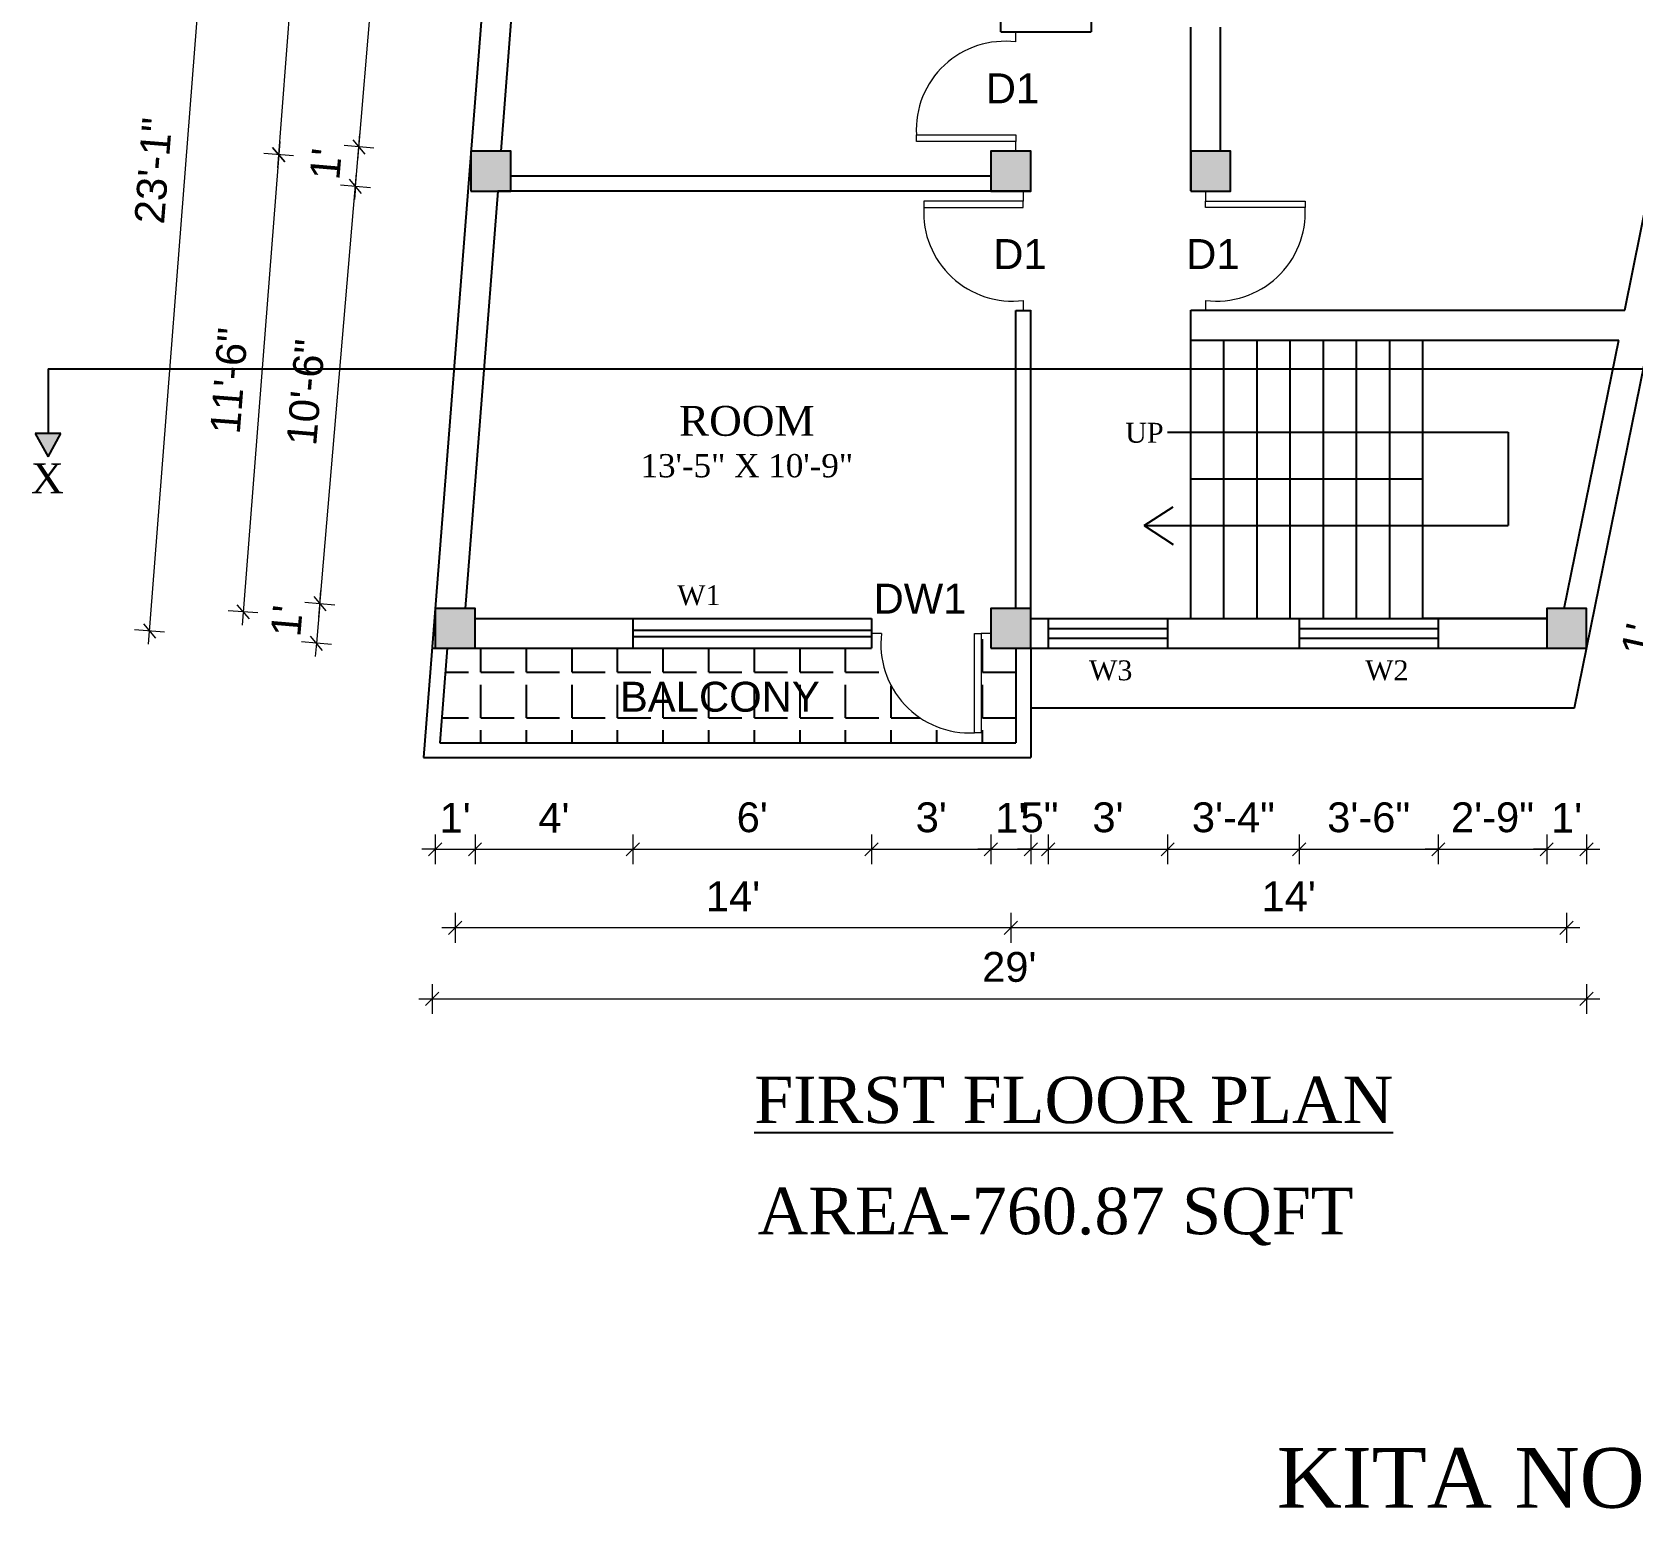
# Model space of a CAD drawing. Header units: inches. Extents: x -14619 to 1971361, y -855114 to -978.
# Drawn here: x 22555.6 to 23038.4, y -8103.7 to -7658 of the extents above; entities that cross this region are included whole.
import ezdxf
from ezdxf.enums import TextEntityAlignment as Align

# ---------------------------------------------------------------- set-up
doc = ezdxf.new("R2010")
doc.units = ezdxf.units.IN
doc.header["$LTSCALE"] = 0.5
doc.header["$MEASUREMENT"] = 0
doc.header["$PDMODE"] = 66
for name, color, linetype, lineweight in [('A_Title Text', 105, 'Continuous', 60), ('ELEVATION', 85, 'Continuous', 9), ('steps', 253, 'Continuous', 20), ('Toilet', 7, 'Continuous', 25)]:
    doc.layers.add(name, color=color, linetype=linetype, lineweight=lineweight)
doc.styles.add('arial', font='arial.ttf')
doc.styles.get("Standard").update_dxf_attribs({"font": 'arial.ttf'})
doc.dimstyles.new('Sudeep', dxfattribs={"dimtxt": 6, "dimasz": 4, "dimexe": 4.5, "dimexo": 4.5, "dimgap": 5, "dimtad": 1, "dimdec": 0, "dimlunit": 4, "dimtxsty": 'arial', "dimblk": 'OBLIQUE', "dimcen": 250, "dimdle": 4, "dimclrd": 86, "dimclre": 5, "dimclrt": 1, "dimadec": 0, "dimazin": 0, "dimtfac": 1, "dimtdec": 0, "dimtix": 1, "dimtmove": 1, "dimatfit": 3, "dimldrblk": 'OBLIQUE', "dimfxl": 4.5, "dimfxlon": 1, "dimfrac": 2, "dimlwd": 15, "dimlwe": 13, "dimarcsym": 0})

# ---------------------------------------------------------------- blocks, each defined once
blk = doc.blocks.new('_Oblique')
at = {"color": 0, "linetype": 'ByBlock', "lineweight": -2}
blk.add_line((-0.5, -0.5), (0.5, 0.5), dxfattribs=at)
blk = doc.blocks.new('*D772')
at = {"layer": 'A_Title Text', "color": 5, "lineweight": 13, "transparency": 16777216}
for p, q in [((22677.22, -7900.14), (22677.22, -7909.14)), ((22689.22, -7900.14), (22689.22, -7909.14))]:
    blk.add_line(p, q, dxfattribs=at)
at = {"layer": 'A_Title Text', "color": 86, "lineweight": 15, "transparency": 16777216}
for p, q in [((22677.22, -7904.64), (22673.22, -7904.64)), ((22677.22, -7904.64), (22689.22, -7904.64)), ((22689.22, -7904.64), (22693.22, -7904.64))]:
    blk.add_line(p, q, dxfattribs=at)
at = {"layer": 'Defpoints', "color": 0, "transparency": 16777216}
for p in [(22677.22, -7877.28), (22689.22, -7877.28), (22689.22, -7904.64)]:
    blk.add_point(p, dxfattribs=at)
at = {"layer": 'A_Title Text', "color": 86, "lineweight": 15, "transparency": 16777216, "xscale": 4, "yscale": 4, "zscale": 4}
blk.add_blockref('_Oblique', (22677.22, -7904.64), dxfattribs=at)
at = {"layer": 'A_Title Text', "color": 86, "lineweight": 15, "transparency": 16777216, "xscale": 4, "yscale": 4, "zscale": 4, "rotation": 180}
blk.add_blockref('_Oblique', (22689.22, -7904.64), dxfattribs=at)
at = {"layer": 'A_Title Text', "color": 1, "transparency": 16777216, "insert": (22683.22, -7895.12), "char_height": 9, "attachment_point": 5, "style": 'arial'}
blk.add_mtext("1'", dxfattribs=at)
blk = doc.blocks.new('*D773')
at = {"layer": 'A_Title Text', "color": 5, "lineweight": 13, "transparency": 16777216}
for p, q in [((22689.22, -7900.14), (22689.22, -7909.14)), ((22736.82, -7900.14), (22736.82, -7909.14))]:
    blk.add_line(p, q, dxfattribs=at)
at = {"layer": 'A_Title Text', "color": 86, "lineweight": 15, "transparency": 16777216}
blk.add_line((22685.22, -7904.64), (22740.82, -7904.64), dxfattribs=at)
at = {"layer": 'Defpoints', "color": 0, "transparency": 16777216}
for p in [(22736.82, -7843.98), (22689.22, -7877.28), (22736.82, -7904.64)]:
    blk.add_point(p, dxfattribs=at)
at = {"layer": 'A_Title Text', "color": 86, "lineweight": 15, "transparency": 16777216, "xscale": 4, "yscale": 4, "zscale": 4, "rotation": 180}
blk.add_blockref('_Oblique', (22689.22, -7904.64), dxfattribs=at)
at = {"layer": 'A_Title Text', "color": 86, "lineweight": 15, "transparency": 16777216, "xscale": 4, "yscale": 4, "zscale": 4}
blk.add_blockref('_Oblique', (22736.82, -7904.64), dxfattribs=at)
at = {"layer": 'A_Title Text', "color": 1, "transparency": 16777216, "insert": (22713.02, -7895.14), "char_height": 9, "attachment_point": 5, "style": 'arial'}
blk.add_mtext("4'", dxfattribs=at)
blk = doc.blocks.new('*D774')
at = {"layer": 'A_Title Text', "color": 5, "lineweight": 13, "transparency": 16777216}
for p, q in [((22736.82, -7900.14), (22736.82, -7909.14)), ((22808.82, -7900.14), (22808.82, -7909.14))]:
    blk.add_line(p, q, dxfattribs=at)
at = {"layer": 'A_Title Text', "color": 86, "lineweight": 15, "transparency": 16777216}
blk.add_line((22732.82, -7904.64), (22812.82, -7904.64), dxfattribs=at)
at = {"layer": 'Defpoints', "color": 0, "transparency": 16777216}
for p in [(22736.82, -7843.98), (22808.82, -7843.98), (22808.82, -7904.64)]:
    blk.add_point(p, dxfattribs=at)
at = {"layer": 'A_Title Text', "color": 86, "lineweight": 15, "transparency": 16777216, "xscale": 4, "yscale": 4, "zscale": 4, "rotation": 180}
blk.add_blockref('_Oblique', (22736.82, -7904.64), dxfattribs=at)
at = {"layer": 'A_Title Text', "color": 86, "lineweight": 15, "transparency": 16777216, "xscale": 4, "yscale": 4, "zscale": 4}
blk.add_blockref('_Oblique', (22808.82, -7904.64), dxfattribs=at)
at = {"layer": 'A_Title Text', "color": 1, "transparency": 16777216, "insert": (22772.82, -7895.04), "char_height": 9, "attachment_point": 5, "style": 'arial'}
blk.add_mtext("6'", dxfattribs=at)
blk = doc.blocks.new('*D775')
at = {"layer": 'A_Title Text', "color": 5, "lineweight": 13, "transparency": 16777216}
for p, q in [((22808.82, -7900.14), (22808.82, -7909.14)), ((22844.82, -7900.14), (22844.82, -7909.14))]:
    blk.add_line(p, q, dxfattribs=at)
at = {"layer": 'A_Title Text', "color": 86, "lineweight": 15, "transparency": 16777216}
blk.add_line((22804.82, -7904.64), (22848.82, -7904.64), dxfattribs=at)
at = {"layer": 'Defpoints', "color": 0, "transparency": 16777216}
for p in [(22808.82, -7843.98), (22844.82, -7877.28), (22844.82, -7904.64)]:
    blk.add_point(p, dxfattribs=at)
at = {"layer": 'A_Title Text', "color": 86, "lineweight": 15, "transparency": 16777216, "xscale": 4, "yscale": 4, "zscale": 4, "rotation": 180}
blk.add_blockref('_Oblique', (22808.82, -7904.64), dxfattribs=at)
at = {"layer": 'A_Title Text', "color": 86, "lineweight": 15, "transparency": 16777216, "xscale": 4, "yscale": 4, "zscale": 4}
blk.add_blockref('_Oblique', (22844.82, -7904.64), dxfattribs=at)
at = {"layer": 'A_Title Text', "color": 1, "transparency": 16777216, "insert": (22826.82, -7895.04), "char_height": 9, "attachment_point": 5, "style": 'arial'}
blk.add_mtext("3'", dxfattribs=at)
blk = doc.blocks.new('*D776')
at = {"layer": 'A_Title Text', "color": 5, "lineweight": 13, "transparency": 16777216}
for p, q in [((22844.82, -7900.14), (22844.82, -7909.14)), ((22856.82, -7900.14), (22856.82, -7909.14))]:
    blk.add_line(p, q, dxfattribs=at)
at = {"layer": 'A_Title Text', "color": 86, "lineweight": 15, "transparency": 16777216}
for p, q in [((22844.82, -7904.64), (22840.82, -7904.64)), ((22844.82, -7904.64), (22856.82, -7904.64)), ((22856.82, -7904.64), (22860.82, -7904.64))]:
    blk.add_line(p, q, dxfattribs=at)
at = {"layer": 'Defpoints', "color": 0, "transparency": 16777216}
for p in [(22844.82, -7877.28), (22856.82, -7877.28), (22856.82, -7904.64)]:
    blk.add_point(p, dxfattribs=at)
at = {"layer": 'A_Title Text', "color": 86, "lineweight": 15, "transparency": 16777216, "xscale": 4, "yscale": 4, "zscale": 4}
blk.add_blockref('_Oblique', (22844.82, -7904.64), dxfattribs=at)
at = {"layer": 'A_Title Text', "color": 86, "lineweight": 15, "transparency": 16777216, "xscale": 4, "yscale": 4, "zscale": 4, "rotation": 180}
blk.add_blockref('_Oblique', (22856.82, -7904.64), dxfattribs=at)
at = {"layer": 'A_Title Text', "color": 1, "transparency": 16777216, "insert": (22850.82, -7895.12), "char_height": 9, "attachment_point": 5, "style": 'arial'}
blk.add_mtext("1'", dxfattribs=at)
blk = doc.blocks.new('*D777')
at = {"layer": 'A_Title Text', "color": 5, "lineweight": 13, "transparency": 16777216}
for p, q in [((22898.11, -7900.14), (22898.11, -7909.14)), ((22937.74, -7900.14), (22937.74, -7909.14))]:
    blk.add_line(p, q, dxfattribs=at)
at = {"layer": 'A_Title Text', "color": 86, "lineweight": 15, "transparency": 16777216}
blk.add_line((22894.11, -7904.64), (22941.74, -7904.64), dxfattribs=at)
at = {"layer": 'Defpoints', "color": 0, "transparency": 16777216}
for p in [(22898.11, -7863.75), (22937.74, -7877.28), (22937.74, -7904.64)]:
    blk.add_point(p, dxfattribs=at)
at = {"layer": 'A_Title Text', "color": 86, "lineweight": 15, "transparency": 16777216, "xscale": 4, "yscale": 4, "zscale": 4, "rotation": 180}
blk.add_blockref('_Oblique', (22898.11, -7904.64), dxfattribs=at)
at = {"layer": 'A_Title Text', "color": 86, "lineweight": 15, "transparency": 16777216, "xscale": 4, "yscale": 4, "zscale": 4}
blk.add_blockref('_Oblique', (22937.74, -7904.64), dxfattribs=at)
at = {"layer": 'A_Title Text', "color": 1, "transparency": 16777216, "insert": (22917.93, -7895.04), "char_height": 9, "attachment_point": 5, "style": 'arial'}
blk.add_mtext('3\'-4"', dxfattribs=at)
blk = doc.blocks.new('*D778')
at = {"layer": 'A_Title Text', "color": 5, "lineweight": 13, "transparency": 16777216}
for p, q in [((22937.74, -7900.14), (22937.74, -7909.14)), ((22979.74, -7900.14), (22979.74, -7909.14))]:
    blk.add_line(p, q, dxfattribs=at)
at = {"layer": 'A_Title Text', "color": 86, "lineweight": 15, "transparency": 16777216}
blk.add_line((22933.74, -7904.64), (22983.74, -7904.64), dxfattribs=at)
at = {"layer": 'Defpoints', "color": 0, "transparency": 16777216}
for p in [(22937.74, -7877.28), (22979.74, -7877.28), (22979.74, -7904.64)]:
    blk.add_point(p, dxfattribs=at)
at = {"layer": 'A_Title Text', "color": 86, "lineweight": 15, "transparency": 16777216, "xscale": 4, "yscale": 4, "zscale": 4, "rotation": 180}
blk.add_blockref('_Oblique', (22937.74, -7904.64), dxfattribs=at)
at = {"layer": 'A_Title Text', "color": 86, "lineweight": 15, "transparency": 16777216, "xscale": 4, "yscale": 4, "zscale": 4}
blk.add_blockref('_Oblique', (22979.74, -7904.64), dxfattribs=at)
at = {"layer": 'A_Title Text', "color": 1, "transparency": 16777216, "insert": (22958.74, -7895.04), "char_height": 9, "attachment_point": 5, "style": 'arial'}
blk.add_mtext('3\'-6"', dxfattribs=at)
blk = doc.blocks.new('*D779')
at = {"layer": 'A_Title Text', "color": 5, "lineweight": 13, "transparency": 16777216}
for p, q in [((22979.74, -7900.14), (22979.74, -7909.14)), ((23012.42, -7900.14), (23012.42, -7909.14))]:
    blk.add_line(p, q, dxfattribs=at)
at = {"layer": 'A_Title Text', "color": 86, "lineweight": 15, "transparency": 16777216}
for p, q in [((22979.74, -7904.64), (22975.74, -7904.64)), ((22979.74, -7904.64), (23012.42, -7904.64)), ((23012.42, -7904.64), (23016.42, -7904.64))]:
    blk.add_line(p, q, dxfattribs=at)
at = {"layer": 'Defpoints', "color": 0, "transparency": 16777216}
for p in [(22979.74, -7877.28), (23012.42, -7877.28), (23012.42, -7904.64)]:
    blk.add_point(p, dxfattribs=at)
at = {"layer": 'A_Title Text', "color": 86, "lineweight": 15, "transparency": 16777216, "xscale": 4, "yscale": 4, "zscale": 4}
blk.add_blockref('_Oblique', (22979.74, -7904.64), dxfattribs=at)
at = {"layer": 'A_Title Text', "color": 86, "lineweight": 15, "transparency": 16777216, "xscale": 4, "yscale": 4, "zscale": 4, "rotation": 180}
blk.add_blockref('_Oblique', (23012.42, -7904.64), dxfattribs=at)
at = {"layer": 'A_Title Text', "color": 1, "transparency": 16777216, "insert": (22996.08, -7895.04), "char_height": 9, "attachment_point": 5, "style": 'arial'}
blk.add_mtext('2\'-9"', dxfattribs=at)
blk = doc.blocks.new('*D780')
at = {"layer": 'A_Title Text', "color": 5, "lineweight": 13, "transparency": 16777216}
for p, q in [((23012.42, -7900.14), (23012.42, -7909.14)), ((23024.42, -7900.14), (23024.42, -7909.14))]:
    blk.add_line(p, q, dxfattribs=at)
at = {"layer": 'A_Title Text', "color": 86, "lineweight": 15, "transparency": 16777216}
for p, q in [((23012.42, -7904.64), (23008.42, -7904.64)), ((23012.42, -7904.64), (23024.42, -7904.64)), ((23024.42, -7904.64), (23028.42, -7904.64))]:
    blk.add_line(p, q, dxfattribs=at)
at = {"layer": 'Defpoints', "color": 0, "transparency": 16777216}
for p in [(23012.42, -7877.28), (23024.42, -7877.28), (23024.42, -7904.64)]:
    blk.add_point(p, dxfattribs=at)
at = {"layer": 'A_Title Text', "color": 86, "lineweight": 15, "transparency": 16777216, "xscale": 4, "yscale": 4, "zscale": 4}
blk.add_blockref('_Oblique', (23012.42, -7904.64), dxfattribs=at)
at = {"layer": 'A_Title Text', "color": 86, "lineweight": 15, "transparency": 16777216, "xscale": 4, "yscale": 4, "zscale": 4, "rotation": 180}
blk.add_blockref('_Oblique', (23024.42, -7904.64), dxfattribs=at)
at = {"layer": 'A_Title Text', "color": 1, "transparency": 16777216, "insert": (23018.42, -7895.12), "char_height": 9, "attachment_point": 5, "style": 'arial'}
blk.add_mtext("1'", dxfattribs=at)
blk = doc.blocks.new('*D781')
at = {"layer": 'A_Title Text', "color": 5, "lineweight": 13, "transparency": 16777216}
for p, q in [((22850.82, -7923.85), (22850.82, -7932.85)), ((23018.42, -7923.85), (23018.42, -7932.85))]:
    blk.add_line(p, q, dxfattribs=at)
at = {"layer": 'A_Title Text', "color": 86, "lineweight": 15, "transparency": 16777216}
blk.add_line((23022.42, -7928.35), (22846.82, -7928.35), dxfattribs=at)
at = {"layer": 'Defpoints', "color": 0, "transparency": 16777216}
for p in [(22850.82, -7887.63), (23018.42, -7887.63), (22850.82, -7928.35)]:
    blk.add_point(p, dxfattribs=at)
at = {"layer": 'A_Title Text', "color": 86, "lineweight": 15, "transparency": 16777216, "xscale": 4, "yscale": 4, "zscale": 4, "rotation": 180}
blk.add_blockref('_Oblique', (22850.82, -7928.35), dxfattribs=at)
at = {"layer": 'A_Title Text', "color": 86, "lineweight": 15, "transparency": 16777216, "xscale": 4, "yscale": 4, "zscale": 4}
blk.add_blockref('_Oblique', (23018.42, -7928.35), dxfattribs=at)
at = {"layer": 'A_Title Text', "color": 1, "transparency": 16777216, "insert": (22934.62, -7918.83), "char_height": 9, "attachment_point": 5, "style": 'arial'}
blk.add_mtext("14'", dxfattribs=at)
blk = doc.blocks.new('*D782')
at = {"layer": 'A_Title Text', "color": 5, "lineweight": 13, "transparency": 16777216}
for p, q in [((22683.22, -7923.85), (22683.22, -7932.85)), ((22850.82, -7923.85), (22850.82, -7932.85))]:
    blk.add_line(p, q, dxfattribs=at)
at = {"layer": 'A_Title Text', "color": 86, "lineweight": 15, "transparency": 16777216}
blk.add_line((22854.82, -7928.35), (22679.22, -7928.35), dxfattribs=at)
at = {"layer": 'Defpoints', "color": 0, "transparency": 16777216}
for p in [(22683.22, -7887.63), (22850.82, -7887.63), (22683.22, -7928.35)]:
    blk.add_point(p, dxfattribs=at)
at = {"layer": 'A_Title Text', "color": 86, "lineweight": 15, "transparency": 16777216, "xscale": 4, "yscale": 4, "zscale": 4, "rotation": 180}
blk.add_blockref('_Oblique', (22683.22, -7928.35), dxfattribs=at)
at = {"layer": 'A_Title Text', "color": 86, "lineweight": 15, "transparency": 16777216, "xscale": 4, "yscale": 4, "zscale": 4}
blk.add_blockref('_Oblique', (22850.82, -7928.35), dxfattribs=at)
at = {"layer": 'A_Title Text', "color": 1, "transparency": 16777216, "insert": (22767.02, -7918.83), "char_height": 9, "attachment_point": 5, "style": 'arial'}
blk.add_mtext("14'", dxfattribs=at)
blk = doc.blocks.new('*D783')
at = {"layer": 'A_Title Text', "color": 5, "lineweight": 13, "transparency": 16777216}
for p, q in [((22676.29, -7945.28), (22676.29, -7954.28)), ((23024.42, -7945.28), (23024.42, -7954.28))]:
    blk.add_line(p, q, dxfattribs=at)
at = {"layer": 'A_Title Text', "color": 86, "lineweight": 15, "transparency": 16777216}
blk.add_line((22672.29, -7949.78), (23028.42, -7949.78), dxfattribs=at)
at = {"layer": 'Defpoints', "color": 0, "transparency": 16777216}
for p in [(22676.29, -7887.63), (23024.42, -7887.63), (23024.42, -7949.78)]:
    blk.add_point(p, dxfattribs=at)
at = {"layer": 'A_Title Text', "color": 86, "lineweight": 15, "transparency": 16777216, "xscale": 4, "yscale": 4, "zscale": 4, "rotation": 180}
blk.add_blockref('_Oblique', (22676.29, -7949.78), dxfattribs=at)
at = {"layer": 'A_Title Text', "color": 86, "lineweight": 15, "transparency": 16777216, "xscale": 4, "yscale": 4, "zscale": 4}
blk.add_blockref('_Oblique', (23024.42, -7949.78), dxfattribs=at)
at = {"layer": 'A_Title Text', "color": 1, "transparency": 16777216, "insert": (22850.35, -7940.18), "char_height": 9, "attachment_point": 5, "style": 'arial'}
blk.add_mtext("29'", dxfattribs=at)
blk = doc.blocks.new('*D801')
at = {"layer": 'A_Title Text', "color": 86, "lineweight": 15, "transparency": 16777216}
blk.add_line((23069.68, -7851.36), (23099.3, -7707.08), dxfattribs=at)
at = {"layer": 'A_Title Text', "color": 5, "lineweight": 13, "transparency": 16777216}
for p, q in [((23094.09, -7710.09), (23102.9, -7711.9)), ((23066.07, -7846.53), (23074.89, -7848.34))]:
    blk.add_line(p, q, dxfattribs=at)
at = {"layer": 'Defpoints', "color": 0, "transparency": 16777216}
for p in [(23052.44, -7701.54), (23098.5, -7711), (23024.42, -7837.98)]:
    blk.add_point(p, dxfattribs=at)
at = {"layer": 'A_Title Text', "color": 86, "lineweight": 15, "transparency": 16777216, "xscale": 4, "yscale": 4, "zscale": 4}
for p, rotation in [((23098.5, -7711), 78.3974541054745), ((23070.48, -7847.44), 258.3974541054745)]:
    blk.add_blockref('_Oblique', p, dxfattribs=dict(at, rotation=rotation))
at = {"layer": 'A_Title Text', "color": 1, "transparency": 16777216, "insert": (23075.16, -7777.3), "char_height": 9, "attachment_point": 5, "rotation": 78.3975, "style": 'arial'}
blk.add_mtext('11\'-7"', dxfattribs=at)
blk = doc.blocks.new('*D802')
at = {"layer": 'A_Title Text', "color": 86, "lineweight": 15, "transparency": 16777216}
blk.add_line((23049.75, -7841.71), (23079.5, -7707.96), dxfattribs=at)
at = {"layer": 'A_Title Text', "color": 5, "lineweight": 13, "transparency": 16777216}
for p, q in [((23074.24, -7710.89), (23083.02, -7712.84)), ((23046.22, -7836.83), (23055.01, -7838.78))]:
    blk.add_line(p, q, dxfattribs=at)
at = {"layer": 'Defpoints', "color": 0, "transparency": 16777216}
for p in [(23052.44, -7706.04), (23078.63, -7711.87), (23024.42, -7831.98)]:
    blk.add_point(p, dxfattribs=at)
at = {"layer": 'A_Title Text', "color": 86, "lineweight": 15, "transparency": 16777216, "xscale": 4, "yscale": 4, "zscale": 4}
for p, rotation in [((23078.63, -7711.87), 77.45958367806239), ((23050.62, -7837.81), 257.4595836780624)]:
    blk.add_blockref('_Oblique', p, dxfattribs=dict(at, rotation=rotation))
at = {"layer": 'A_Title Text', "color": 1, "transparency": 16777216, "insert": (23055.26, -7772.75), "char_height": 9, "attachment_point": 5, "rotation": 77.4596, "style": 'arial'}
blk.add_mtext('10\'-9"', dxfattribs=at)
blk = doc.blocks.new('*D803')
at = {"layer": 'A_Title Text', "color": 86, "lineweight": 15, "transparency": 16777216}
for p, q in [((23050.62, -7837.81), (23051.48, -7833.9)), ((23050.62, -7837.81), (23048.07, -7849.24)), ((23048.07, -7849.24), (23047.2, -7853.15))]:
    blk.add_line(p, q, dxfattribs=at)
at = {"layer": 'A_Title Text', "color": 5, "lineweight": 13, "transparency": 16777216}
for p, q in [((23046.22, -7836.83), (23055.01, -7838.78)), ((23043.68, -7848.26), (23052.47, -7850.22))]:
    blk.add_line(p, q, dxfattribs=at)
at = {"layer": 'Defpoints', "color": 0, "transparency": 16777216}
for p in [(23024.42, -7831.98), (23024.42, -7843.98), (23048.07, -7849.24)]:
    blk.add_point(p, dxfattribs=at)
at = {"layer": 'A_Title Text', "color": 86, "lineweight": 15, "transparency": 16777216, "xscale": 4, "yscale": 4, "zscale": 4}
for p, rotation in [((23050.62, -7837.81), 257.4595836780651), ((23048.07, -7849.24), 77.45958367806517)]:
    blk.add_blockref('_Oblique', p, dxfattribs=dict(at, rotation=rotation))
at = {"layer": 'A_Title Text', "color": 1, "transparency": 16777216, "insert": (23040.05, -7841.46), "char_height": 9, "attachment_point": 5, "rotation": 77.4596, "style": 'arial'}
blk.add_mtext("1'", dxfattribs=at)
blk = doc.blocks.new('*D807')
at = {"layer": 'A_Title Text', "color": 86, "lineweight": 15, "transparency": 16777216}
blk.add_line((23094.09, -7862.21), (23154.57, -7564.38), dxfattribs=at)
at = {"layer": 'A_Title Text', "color": 5, "lineweight": 13, "transparency": 16777216}
for p, q in [((23149.37, -7567.41), (23158.19, -7569.2)), ((23090.47, -7857.39), (23099.29, -7859.19))]:
    blk.add_line(p, q, dxfattribs=at)
at = {"layer": 'Defpoints', "color": 0, "transparency": 16777216}
for p in [(23083.31, -7553.99), (23153.78, -7568.3), (23024.42, -7843.98)]:
    blk.add_point(p, dxfattribs=at)
at = {"layer": 'A_Title Text', "color": 86, "lineweight": 15, "transparency": 16777216, "xscale": 4, "yscale": 4, "zscale": 4}
for p, rotation in [((23153.78, -7568.3), 78.52025721157061), ((23094.88, -7858.29), 258.5202572115706)]:
    blk.add_blockref('_Oblique', p, dxfattribs=dict(at, rotation=rotation))
at = {"layer": 'A_Title Text', "color": 1, "transparency": 16777216, "insert": (23114.93, -7711.39), "char_height": 9, "attachment_point": 5, "rotation": 78.5203, "style": 'arial'}
blk.add_mtext('24\'-8"', dxfattribs=at)
blk = doc.blocks.new('*D808')
at = {"layer": 'A_Title Text', "color": 5, "lineweight": 13, "transparency": 16777216}
for p, q in [((22862.11, -7900.14), (22862.11, -7909.14)), ((22898.11, -7900.14), (22898.11, -7909.14))]:
    blk.add_line(p, q, dxfattribs=at)
at = {"layer": 'A_Title Text', "color": 86, "lineweight": 15, "transparency": 16777216}
blk.add_line((22858.11, -7904.64), (22902.11, -7904.64), dxfattribs=at)
at = {"layer": 'Defpoints', "color": 0, "transparency": 16777216}
for p in [(22862.11, -7863.75), (22898.11, -7863.75), (22898.11, -7904.64)]:
    blk.add_point(p, dxfattribs=at)
at = {"layer": 'A_Title Text', "color": 86, "lineweight": 15, "transparency": 16777216, "xscale": 4, "yscale": 4, "zscale": 4, "rotation": 180}
blk.add_blockref('_Oblique', (22862.11, -7904.64), dxfattribs=at)
at = {"layer": 'A_Title Text', "color": 86, "lineweight": 15, "transparency": 16777216, "xscale": 4, "yscale": 4, "zscale": 4}
blk.add_blockref('_Oblique', (22898.11, -7904.64), dxfattribs=at)
at = {"layer": 'A_Title Text', "color": 1, "transparency": 16777216, "insert": (22880.11, -7895.04), "char_height": 9, "attachment_point": 5, "style": 'arial'}
blk.add_mtext("3'", dxfattribs=at)
blk = doc.blocks.new('*D809')
at = {"layer": 'A_Title Text', "color": 5, "lineweight": 13, "transparency": 16777216}
for p, q in [((22856.82, -7900.14), (22856.82, -7909.14)), ((22862.11, -7900.14), (22862.11, -7909.14))]:
    blk.add_line(p, q, dxfattribs=at)
at = {"layer": 'A_Title Text', "color": 86, "lineweight": 15, "transparency": 16777216}
for p, q in [((22856.82, -7904.64), (22852.82, -7904.64)), ((22856.82, -7904.64), (22862.11, -7904.64)), ((22862.11, -7904.64), (22866.11, -7904.64))]:
    blk.add_line(p, q, dxfattribs=at)
at = {"layer": 'Defpoints', "color": 0, "transparency": 16777216}
for p in [(22856.82, -7863.75), (22862.11, -7863.75), (22862.11, -7904.64)]:
    blk.add_point(p, dxfattribs=at)
at = {"layer": 'A_Title Text', "color": 86, "lineweight": 15, "transparency": 16777216, "xscale": 4, "yscale": 4, "zscale": 4}
blk.add_blockref('_Oblique', (22856.82, -7904.64), dxfattribs=at)
at = {"layer": 'A_Title Text', "color": 86, "lineweight": 15, "transparency": 16777216, "xscale": 4, "yscale": 4, "zscale": 4, "rotation": 180}
blk.add_blockref('_Oblique', (22862.11, -7904.64), dxfattribs=at)
at = {"layer": 'A_Title Text', "color": 1, "transparency": 16777216, "insert": (22859.46, -7895.06), "char_height": 9, "attachment_point": 5, "style": 'arial'}
blk.add_mtext('5"', dxfattribs=at)
blk = doc.blocks.new('*D863')
at = {"layer": 'A_Title Text', "color": 86, "lineweight": 15, "transparency": 16777216}
blk.add_line((22642.08, -7834.55), (22653.51, -7700.64), dxfattribs=at)
at = {"layer": 'A_Title Text', "color": 5, "lineweight": 13, "transparency": 16777216}
for p, q in [((22657.66, -7705.01), (22648.69, -7704.24)), ((22646.9, -7830.94), (22637.94, -7830.18))]:
    blk.add_line(p, q, dxfattribs=at)
at = {"layer": 'Defpoints', "color": 0, "transparency": 16777216}
for p in [(22653.17, -7704.62), (22669.79, -7706.04), (22659.03, -7831.98)]:
    blk.add_point(p, dxfattribs=at)
at = {"layer": 'A_Title Text', "color": 86, "lineweight": 15, "transparency": 16777216, "xscale": 4, "yscale": 4, "zscale": 4}
for p, rotation in [((22653.17, -7704.62), 85.11926549606582), ((22642.42, -7830.56), 265.1192654960658)]:
    blk.add_blockref('_Oblique', p, dxfattribs=dict(at, rotation=rotation))
at = {"layer": 'A_Title Text', "color": 1, "transparency": 16777216, "insert": (22638.24, -7766.78), "char_height": 9, "attachment_point": 5, "rotation": 85.1193, "style": 'arial'}
blk.add_mtext('10\'-6"', dxfattribs=at)
blk = doc.blocks.new('*D864')
at = {"layer": 'A_Title Text', "color": 5, "lineweight": 13, "transparency": 16777216}
for p, q in [((22646.9, -7830.94), (22637.94, -7830.18)), ((22645.89, -7842.86), (22636.92, -7842.09))]:
    blk.add_line(p, q, dxfattribs=at)
at = {"layer": 'A_Title Text', "color": 86, "lineweight": 15, "transparency": 16777216}
for p, q in [((22642.42, -7830.56), (22641.4, -7842.48)), ((22642.42, -7830.56), (22642.76, -7826.58)), ((22641.4, -7842.48), (22641.06, -7846.46))]:
    blk.add_line(p, q, dxfattribs=at)
at = {"layer": 'Defpoints', "color": 0, "transparency": 16777216}
for p in [(22659.03, -7831.98), (22641.4, -7842.48), (22659.03, -7843.98)]:
    blk.add_point(p, dxfattribs=at)
at = {"layer": 'A_Title Text', "color": 86, "lineweight": 15, "transparency": 16777216, "xscale": 4, "yscale": 4, "zscale": 4}
for p, rotation in [((22642.42, -7830.56), 265.1192654960649), ((22641.4, -7842.48), 85.11926549606497)]:
    blk.add_blockref('_Oblique', p, dxfattribs=dict(at, rotation=rotation))
at = {"layer": 'A_Title Text', "color": 1, "transparency": 16777216, "insert": (22632.43, -7835.71), "char_height": 9, "attachment_point": 5, "rotation": 85.1193, "style": 'arial'}
blk.add_mtext("1'", dxfattribs=at)
blk = doc.blocks.new('*D865')
at = {"layer": 'A_Title Text', "color": 86, "lineweight": 15, "transparency": 16777216}
for p, q in [((22654.19, -7692.71), (22654.53, -7688.72)), ((22653.17, -7704.62), (22654.19, -7692.71)), ((22653.17, -7704.62), (22652.83, -7708.61))]:
    blk.add_line(p, q, dxfattribs=at)
at = {"layer": 'A_Title Text', "color": 5, "lineweight": 13, "transparency": 16777216}
for p, q in [((22658.67, -7693.09), (22649.71, -7692.33)), ((22657.66, -7705.01), (22648.69, -7704.24))]:
    blk.add_line(p, q, dxfattribs=at)
at = {"layer": 'Defpoints', "color": 0, "transparency": 16777216}
for p in [(22654.19, -7692.71), (22669.79, -7694.04), (22669.79, -7706.04)]:
    blk.add_point(p, dxfattribs=at)
at = {"layer": 'A_Title Text', "color": 86, "lineweight": 15, "transparency": 16777216, "xscale": 4, "yscale": 4, "zscale": 4}
for p, rotation in [((22654.19, -7692.71), 265.1192654960649), ((22653.17, -7704.62), 85.11926549606497)]:
    blk.add_blockref('_Oblique', p, dxfattribs=dict(at, rotation=rotation))
at = {"layer": 'A_Title Text', "color": 1, "transparency": 16777216, "insert": (22644.2, -7697.86), "char_height": 9, "attachment_point": 5, "rotation": 85.1193, "style": 'arial'}
blk.add_mtext("1'", dxfattribs=at)
blk = doc.blocks.new('*D866')
at = {"layer": 'A_Title Text', "color": 86, "lineweight": 15, "transparency": 16777216}
blk.add_line((22653.85, -7696.7), (22664.29, -7574.46), dxfattribs=at)
at = {"layer": 'A_Title Text', "color": 5, "lineweight": 13, "transparency": 16777216}
for p, q in [((22668.43, -7578.83), (22659.46, -7578.06)), ((22658.67, -7693.09), (22649.71, -7692.33))]:
    blk.add_line(p, q, dxfattribs=at)
at = {"layer": 'Defpoints', "color": 0, "transparency": 16777216}
for p in [(22663.95, -7578.45), (22679.63, -7579.79), (22669.79, -7694.04)]:
    blk.add_point(p, dxfattribs=at)
at = {"layer": 'A_Title Text', "color": 86, "lineweight": 15, "transparency": 16777216, "xscale": 4, "yscale": 4, "zscale": 4}
for p, rotation in [((22663.95, -7578.45), 85.11926549606497), ((22654.19, -7692.71), 265.1192654960649)]:
    blk.add_blockref('_Oblique', p, dxfattribs=dict(at, rotation=rotation))
at = {"layer": 'A_Title Text', "color": 1, "transparency": 16777216, "insert": (22649.51, -7634.76), "char_height": 9, "attachment_point": 5, "rotation": 85.1193, "style": 'arial'}
blk.add_mtext('9\'-7"', dxfattribs=at)
blk = doc.blocks.new('*D868')
at = {"layer": 'A_Title Text', "color": 86, "lineweight": 15, "transparency": 16777216}
blk.add_line((22630.33, -7691.07), (22618.96, -7836.98), dxfattribs=at)
at = {"layer": 'A_Title Text', "color": 5, "lineweight": 13, "transparency": 16777216}
for p, q in [((22634.51, -7695.41), (22625.53, -7694.71)), ((22623.75, -7833.34), (22614.78, -7832.64))]:
    blk.add_line(p, q, dxfattribs=at)
at = {"layer": 'Defpoints', "color": 0, "transparency": 16777216}
for p in [(22693.98, -7700.04), (22619.27, -7832.99), (22683.22, -7837.98)]:
    blk.add_point(p, dxfattribs=at)
at = {"layer": 'A_Title Text', "color": 86, "lineweight": 15, "transparency": 16777216, "xscale": 4, "yscale": 4, "zscale": 4}
for p, rotation in [((22630.02, -7695.06), 85.54207228814305), ((22619.27, -7832.99), 265.542072288143)]:
    blk.add_blockref('_Oblique', p, dxfattribs=dict(at, rotation=rotation))
at = {"layer": 'A_Title Text', "color": 1, "transparency": 16777216, "insert": (22615.08, -7763.28), "char_height": 9, "attachment_point": 5, "rotation": 85.5421, "style": 'arial'}
blk.add_mtext('11\'-6"', dxfattribs=at)
blk = doc.blocks.new('*D869')
at = {"layer": 'A_Title Text', "color": 86, "lineweight": 15, "transparency": 16777216}
blk.add_line((22590.73, -7842.74), (22612.89, -7558.57), dxfattribs=at)
at = {"layer": 'A_Title Text', "color": 5, "lineweight": 13, "transparency": 16777216}
for p, q in [((22617.06, -7562.91), (22608.09, -7562.21)), ((22595.53, -7839.1), (22586.56, -7838.4))]:
    blk.add_line(p, q, dxfattribs=at)
at = {"layer": 'Defpoints', "color": 0, "transparency": 16777216}
for p in [(22612.58, -7562.56), (22679.63, -7567.79), (22658.1, -7843.98)]:
    blk.add_point(p, dxfattribs=at)
at = {"layer": 'A_Title Text', "color": 86, "lineweight": 15, "transparency": 16777216, "xscale": 4, "yscale": 4, "zscale": 4}
for p, rotation in [((22612.58, -7562.56), 85.54207228814442), ((22591.04, -7838.75), 265.5420722881444)]:
    blk.add_blockref('_Oblique', p, dxfattribs=dict(at, rotation=rotation))
at = {"layer": 'A_Title Text', "color": 1, "transparency": 16777216, "insert": (22592.24, -7699.91), "char_height": 9, "attachment_point": 5, "rotation": 85.5421, "style": 'arial'}
blk.add_mtext('23\'-1"', dxfattribs=at)
blk = doc.blocks.new('*D899')
at = {"layer": 'A_Title Text', "color": 86, "lineweight": 15, "transparency": 16777216}
blk.add_line((22629.71, -7699.04), (22640.17, -7564.81), dxfattribs=at)
at = {"layer": 'A_Title Text', "color": 5, "lineweight": 13, "transparency": 16777216}
for p, q in [((22644.35, -7569.15), (22635.38, -7568.45)), ((22634.51, -7695.41), (22625.53, -7694.71))]:
    blk.add_line(p, q, dxfattribs=at)
at = {"layer": 'Defpoints', "color": 0, "transparency": 16777216}
for p in [(22639.86, -7568.8), (22703.82, -7573.79), (22693.98, -7700.04)]:
    blk.add_point(p, dxfattribs=at)
at = {"layer": 'A_Title Text', "color": 86, "lineweight": 15, "transparency": 16777216, "xscale": 4, "yscale": 4, "zscale": 4}
for p, rotation in [((22639.86, -7568.8), 85.54207228814302), ((22630.02, -7695.06), 265.542072288143)]:
    blk.add_blockref('_Oblique', p, dxfattribs=dict(at, rotation=rotation))
at = {"layer": 'A_Title Text', "color": 1, "transparency": 16777216, "insert": (22625.38, -7631.18), "char_height": 9, "attachment_point": 5, "rotation": 85.5421, "style": 'arial'}
blk.add_mtext('10\'-7"', dxfattribs=at)

msp = doc.modelspace()

# ---------------------------------------------------------------- hatches: boundary and pattern name
at = {"layer": 'Toilet'}
for color, points in [(1, [(22699.98, -7694.04), (22687.98, -7694.04), (22687.98, -7706.04), (22699.98, -7706.04)]), (1, [(22856.82, -7694.04), (22844.82, -7694.04), (22844.82, -7706.04), (22856.82, -7706.04)]), (1, [(22917.07, -7694.04), (22905.07, -7694.04), (22905.07, -7706.04), (22917.07, -7706.04)]), (4, [(22564.28, -7779.19), (22556.62, -7779.19), (22560.54, -7786.2)]), (1, [(22689.22, -7831.98), (22677.22, -7831.98), (22677.22, -7843.98), (22689.22, -7843.98)]), (1, [(22856.82, -7831.98), (22844.82, -7831.98), (22844.82, -7843.98), (22856.82, -7843.98)]), (1, [(23024.42, -7831.98), (23012.42, -7831.98), (23012.42, -7843.98), (23024.42, -7843.98)])]:
    msp.add_hatch(color=color, dxfattribs=at).paths.add_polyline_path(points)
h = msp.add_hatch(dxfattribs=at)
h.set_pattern_fill('ANGLE,_O', color=256, scale=50)
h.set_pattern_definition([(0, (-3489.02, 0), (0, 13.75), [10, -3.75]), (90, (-3489.02, 0), (-13.75, 8e-16), [10, -3.75])])
h.paths.add_polyline_path([(22680.8, -7843.98), (22678.58, -7872.48), (22852.32, -7872.48), (22852.32, -7843.98), (22844.82, -7843.98), (22844.82, -7839.48), (22841.82, -7839.48), (22841.82, -7869.48), (22839.82, -7869.48, -0.467233), (22811.82, -7839.48), (22808.82, -7839.48), (22808.82, -7843.98)])
h.paths.add_polyline_path([(22730.58, -7865.6), (22795.54, -7865.6), (22795.54, -7851.59), (22730.58, -7851.59)], flags=24)

# ---------------------------------------------------------------- linework, layer by layer
at = {"layer": 'ELEVATION', "color": 146, "ltscale": 0.25, "true_color": 0x105689}
for p, q in [((22852.32, -7661.04), (22852.32, -7658.04)), ((22822.32, -7691.04), (22822.32, -7689.04)), ((22822.32, -7689.04), (22852.32, -7689.04)), ((22852.32, -7691.04), (22822.32, -7691.04)), ((22852.32, -7689.04), (22852.32, -7691.04)), ((22852.32, -7694.04), (22852.32, -7691.04)), ((22854.57, -7709.04), (22824.57, -7709.04)), ((22824.57, -7709.04), (22824.57, -7711.04)), ((22854.57, -7706.04), (22854.57, -7709.04)), ((22854.57, -7711.04), (22854.57, -7709.04)), ((22909.57, -7706.04), (22909.57, -7709.04)), ((22909.57, -7709.04), (22939.57, -7709.04)), ((22909.57, -7711.04), (22909.57, -7709.04)), ((22939.57, -7709.04), (22939.57, -7711.04)), ((22824.57, -7711.04), (22854.57, -7711.04)), ((22939.57, -7711.04), (22909.57, -7711.04)), ((22854.57, -7739.04), (22854.57, -7742.04)), ((22909.57, -7739.04), (22909.57, -7742.04)), ((22811.82, -7839.48), (22808.82, -7839.48)), ((22839.82, -7869.48), (22839.82, -7839.48)), ((22839.82, -7839.48), (22841.82, -7839.48)), ((22844.82, -7839.48), (22841.82, -7839.48)), ((22841.82, -7839.48), (22841.82, -7869.48)), ((22841.82, -7869.48), (22839.82, -7869.48))]:
    msp.add_line(p, q, dxfattribs=at)
for centre, start, end in [((22849.03, -7687.59), 82.938, 183.1121), ((22851.28, -7712.49), 176.8879, 277.062), ((22912.86, -7712.49), 262.938, 3.1121), ((22838.37, -7842.77), 172.938, 273.1121)]:
    msp.add_arc(centre, 26.75, start, end, dxfattribs=at)
at = {"layer": 'Toilet'}
for p, q in [((23020.77, -7861.98), (23087, -7535.85)), ((22699.23, -7549.72), (22673.71, -7876.98)), ((22847.82, -7658.04), (22847.82, -7574.53)), ((22705.91, -7579.79), (22697, -7694.04)), ((22875.07, -7653.54), (22875.07, -7658.04)), ((22905.07, -7705.98), (22905.07, -7656.6)), ((22914.07, -7694.04), (22914.07, -7656.6)), ((22847.82, -7658.04), (22856.82, -7658.04)), ((22856.82, -7658.04), (22875.07, -7658.04)), ((22699.98, -7706.04), (22699.98, -7697.04)), ((22856.82, -7706.04), (22856.82, -7697.04)), ((22917.07, -7706.04), (22917.07, -7697.04)), ((22844.82, -7701.54), (22699.98, -7701.54)), ((22696.07, -7706.04), (22686.25, -7831.98)), ((22856.82, -7706.04), (22696.07, -7706.04)), ((23035.95, -7741.98), (23043.25, -7706.04)), ((22852.32, -7831.98), (22852.32, -7742.04)), ((22852.32, -7742.04), (22856.82, -7742.04)), ((22856.82, -7831.98), (22856.82, -7741.98)), ((22905.07, -7741.98), (23035.95, -7741.98)), ((22905.07, -7750.98), (22905.07, -7741.98)), ((22905.07, -7750.98), (23034.13, -7750.98)), ((22905.07, -7792.98), (22905.07, -7750.98)), ((22915.07, -7792.98), (22915.07, -7750.98)), ((22925.07, -7792.98), (22925.07, -7750.98)), ((22935.07, -7792.98), (22935.07, -7750.98)), ((22945.07, -7792.98), (22945.07, -7750.98)), ((22955.07, -7792.98), (22955.07, -7750.98)), ((22965.07, -7792.98), (22965.07, -7750.98)), ((22975.07, -7792.98), (22975.07, -7750.98)), ((23017.68, -7831.98), (23034.13, -7750.98)), ((22560.54, -7759.62), (23150.18, -7759.62)), ((22560.54, -7759.62), (22560.54, -7779.19)), ((22564.28, -7779.19), (22556.62, -7779.19)), ((22556.62, -7779.19), (22560.54, -7786.2)), ((22560.54, -7786.2), (22564.28, -7779.19)), ((22898.05, -7778.74), (23000.78, -7778.74)), ((23000.78, -7778.74), (23000.78, -7806.98)), ((22905.07, -7834.98), (22905.07, -7792.98)), ((22975.07, -7792.98), (22905.07, -7792.98)), ((22915.07, -7834.98), (22915.07, -7792.98)), ((22925.07, -7834.98), (22925.07, -7792.98)), ((22935.07, -7834.98), (22935.07, -7792.98)), ((22945.07, -7834.98), (22945.07, -7792.98)), ((22955.07, -7834.98), (22955.07, -7792.98)), ((22965.07, -7834.98), (22965.07, -7792.98)), ((22975.07, -7834.98), (22975.07, -7792.98)), ((22891.03, -7806.98), (22899.74, -7801.32)), ((22891.03, -7806.98), (23000.78, -7806.98)), ((22891.03, -7806.98), (22899.74, -7812.65)), ((22689.22, -7834.98), (22808.82, -7834.98)), ((22736.82, -7834.98), (22736.82, -7843.98)), ((22808.82, -7834.98), (22808.82, -7843.98)), ((22808.82, -7834.98), (22808.82, -7843.98)), ((22856.82, -7834.98), (23012.42, -7834.98)), ((22862.11, -7834.98), (22862.11, -7843.98)), ((22898.11, -7834.98), (22898.11, -7843.98)), ((22937.74, -7834.98), (22937.74, -7843.98)), ((23012.42, -7834.98), (22975.07, -7834.98)), ((22979.74, -7834.98), (22979.74, -7843.98)), ((22736.82, -7838.48), (22808.82, -7838.48)), ((22736.82, -7840.48), (22808.82, -7840.48)), ((22862.11, -7837.98), (22898.11, -7837.98)), ((22862.11, -7840.98), (22898.11, -7840.98)), ((22937.74, -7837.98), (22979.74, -7837.98)), ((22937.74, -7840.98), (22979.74, -7840.98)), ((22676.29, -7843.98), (22808.82, -7843.98)), ((22680.8, -7843.98), (22678.58, -7872.48)), ((22852.32, -7843.98), (22852.32, -7872.48)), ((22856.82, -7843.98), (23024.42, -7843.98)), ((22856.82, -7843.98), (22856.82, -7876.98)), ((22856.82, -7861.98), (23020.77, -7861.98)), ((22678.58, -7872.48), (22852.32, -7872.48)), ((22673.71, -7876.98), (22856.82, -7876.98))]:
    msp.add_line(p, q, dxfattribs=at)
for points in [[(22687.98, -7706.04), (22699.98, -7706.04), (22699.98, -7694.04), (22687.98, -7694.04)], [(22844.82, -7706.04), (22856.82, -7706.04), (22856.82, -7694.04), (22844.82, -7694.04)], [(22905.07, -7706.04), (22917.07, -7706.04), (22917.07, -7694.04), (22905.07, -7694.04)], [(22677.22, -7843.98), (22689.22, -7843.98), (22689.22, -7831.98), (22677.22, -7831.98)], [(22844.82, -7843.98), (22856.82, -7843.98), (22856.82, -7831.98), (22844.82, -7831.98)], [(23012.42, -7843.98), (23024.42, -7843.98), (23024.42, -7831.98), (23012.42, -7831.98)]]:
    msp.add_lwpolyline(points, close=True, dxfattribs=at)

# ---------------------------------------------------------------- texts
for s, p in [('D1', (22851.32, -7675.04)), ('D1', (22853.57, -7725.04)), ('D1', (22911.74, -7725.04)), ('DW1', (22823.43, -7829.01)), ('BALCONY', (22763.06, -7858.6))]:
    msp.add_text(s, height=9.03, rotation=360).set_placement(p, align=Align.MIDDLE_CENTER)
at = {"width": 83.2761, "attachment_point": 2}
for s, insert, char_height in [('{\\fTimes New Roman|b0|i0|c0|p18;ROOM}', (22771.2, -7770.85), 9.03), ('{\\fTimes New Roman|b0|i0|c0|p18;13\'-5" X 10\'-9"}', (22771.2, -7785.39), 7), ('{\\fTimes New Roman|b0|i0|c0|p18;X}', (22560.25, -7788.2), 9.03)]:
    msp.add_mtext(s, dxfattribs=dict(at, insert=insert, char_height=char_height))
at = {"attachment_point": 2}
for s, width, insert, char_height in [('{\\fTimes New Roman|b0|i0|c0|p18;\\LFIRST FLOOR PLAN}', 359.7895, (22869.77, -7973.25), 14), ('{\\fTimes New Roman|b0|i0|c0|p18;AREA-760.87 SQFT}', 274.1669, (22864.3, -8006.77), 14), ('{\\fTimes New Roman|b0|i0|c0|p18;KITA NO. 255}', 482.1027, (23013.67, -8085.29), 18)]:
    msp.add_mtext_dynamic_manual_height_columns(s, width=width, gutter_width=50, heights=[0], dxfattribs=dict(at, insert=insert, char_height=char_height))
at = {"layer": 'steps', "color": 7, "ltscale": 0.3, "char_height": 6, "width": 21.6882, "attachment_point": 8}
for s, insert in [('{\\fTimes New Roman|b0|i0|c0|p18;UP}', (22891.11, -7782.05)), ('{\\fTimes New Roman|b0|i0|c0|p18;W1}', (22756.73, -7831.11)), ('{\\fTimes New Roman|b0|i0|c0|p18;W3}', (22880.93, -7853.77)), ('{\\fTimes New Roman|b0|i0|c0|p18;W2}', (22964.21, -7853.77))]:
    msp.add_mtext(s, dxfattribs=dict(at, insert=insert))

# ---------------------------------------------------------------- dimensions: what is measured, and where the dimension line sits
at = {"layer": 'A_Title Text'}
for p1, p2, distance, picture, middle in [((23024.42, -7843.98), (23083.31, -7553.99), -71.9, '*D807', (23114.93, -7711.39)), ((22658.1, -7843.98), (22679.63, -7567.79), 67.25, '*D869', (22592.24, -7699.91)), ((22693.98, -7700.04), (22683.22, -7837.98), -64.15, '*D868', (22615.08, -7763.28)), ((22659.03, -7831.98), (22669.79, -7706.04), 16.67, '*D863', (22638.24, -7766.78)), ((23024.42, -7837.98), (23052.44, -7701.54), -47.02, '*D801', (23075.16, -7777.3)), ((23024.42, -7831.98), (23052.44, -7706.04), -26.83, '*D802', (23055.26, -7772.75)), ((22676.29, -7887.63), (23024.42, -7887.63), -62.15, '*D783', (22850.35, -7940.18))]:
    dim = msp.add_aligned_dim(p1=p1, p2=p2, distance=distance, dimstyle='Sudeep', override={"dimtxt": 9}, dxfattribs=at)
    dim.commit()
    dim.dimension.update_dxf_attribs({"geometry": picture, "text_midpoint": middle})
for base, p1, p2, angle, picture, middle in [((22639.86, -7568.8), (22693.98, -7700.04), (22703.82, -7573.79), 85.5421, '*D899', (22625.38, -7631.18)), ((22663.95, -7578.45), (22669.79, -7694.04), (22679.63, -7579.79), 265.1193, '*D866', (22649.51, -7634.76)), ((22654.19, -7692.71), (22669.79, -7706.04), (22669.79, -7694.04), 265.1193, '*D865', (22644.2, -7697.86)), ((22641.4, -7842.48), (22659.03, -7831.98), (22659.03, -7843.98), 265.1193, '*D864', (22632.43, -7835.71)), ((23048.07, -7849.24), (23024.42, -7831.98), (23024.42, -7843.98), 257.4596, '*D803', (23040.05, -7841.46))]:
    dim = msp.add_linear_dim(base=base, p1=p1, p2=p2, angle=angle, dimstyle='Sudeep', override={"dimtxt": 9}, dxfattribs=at)
    dim.commit()
    dim.dimension.update_dxf_attribs({"geometry": picture, "text_midpoint": middle})
for base, p1, p2, picture, middle in [((22736.82, -7904.64), (22689.22, -7877.28), (22736.82, -7843.98), '*D773', (22713.02, -7895.14)), ((22808.82, -7904.64), (22736.82, -7843.98), (22808.82, -7843.98), '*D774', (22772.82, -7895.04)), ((22844.82, -7904.64), (22808.82, -7843.98), (22844.82, -7877.28), '*D775', (22826.82, -7895.04)), ((22862.11, -7904.64), (22856.82, -7863.75), (22862.11, -7863.75), '*D809', (22859.46, -7895.06)), ((22898.11, -7904.64), (22862.11, -7863.75), (22898.11, -7863.75), '*D808', (22880.11, -7895.04)), ((22937.74, -7904.64), (22898.11, -7863.75), (22937.74, -7877.28), '*D777', (22917.93, -7895.04)), ((22689.22, -7904.64), (22677.22, -7877.28), (22689.22, -7877.28), '*D772', (22683.22, -7895.12)), ((22856.82, -7904.64), (22844.82, -7877.28), (22856.82, -7877.28), '*D776', (22850.82, -7895.12)), ((22979.74, -7904.64), (22937.74, -7877.28), (22979.74, -7877.28), '*D778', (22958.74, -7895.04)), ((23012.42, -7904.64), (22979.74, -7877.28), (23012.42, -7877.28), '*D779', (22996.08, -7895.04)), ((23024.42, -7904.64), (23012.42, -7877.28), (23024.42, -7877.28), '*D780', (23018.42, -7895.12)), ((22683.22, -7928.35), (22850.82, -7887.63), (22683.22, -7887.63), '*D782', (22767.02, -7918.83)), ((22850.82, -7928.35), (23018.42, -7887.63), (22850.82, -7887.63), '*D781', (22934.62, -7918.83))]:
    dim = msp.add_linear_dim(base=base, p1=p1, p2=p2, dimstyle='Sudeep', override={"dimtxt": 9}, dxfattribs=at)
    dim.commit()
    dim.dimension.update_dxf_attribs({"geometry": picture, "text_midpoint": middle})

doc.saveas('drawing.dxf')
